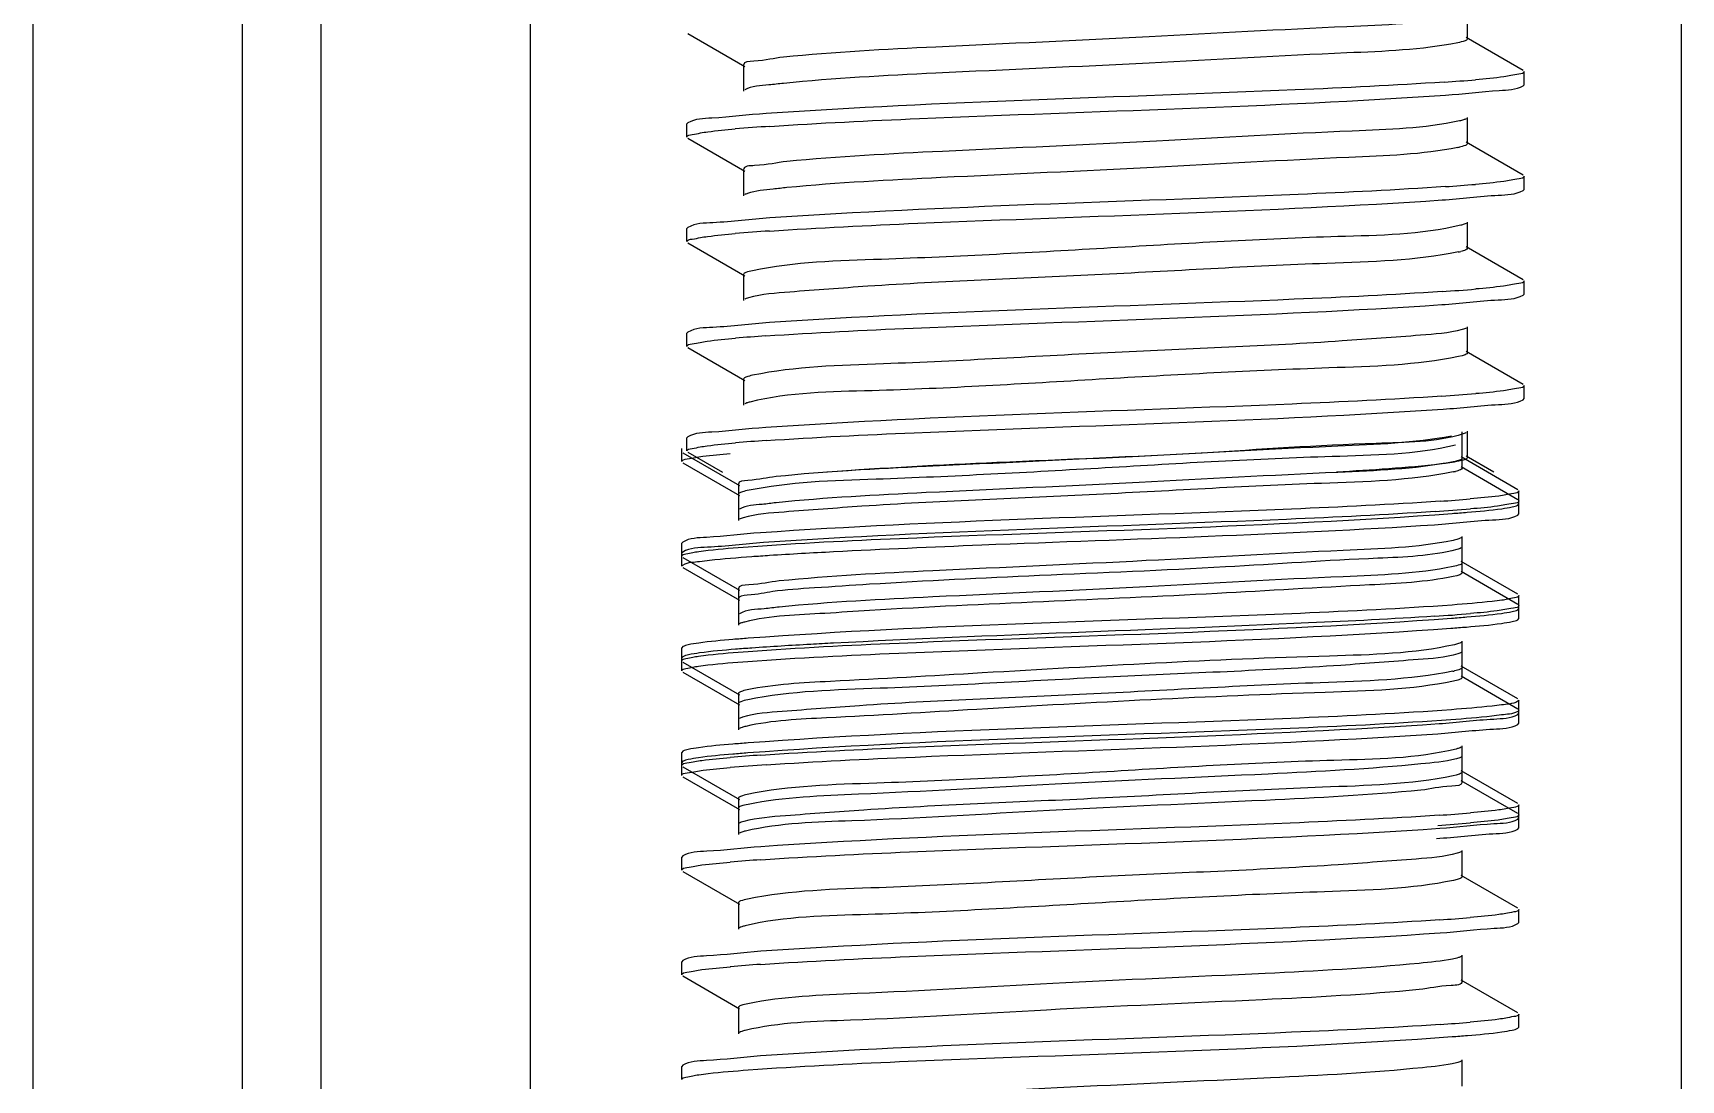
# Model space of a CAD drawing. Extents: x 1725261 to 1937680, y 860327 to 1571294.
# Drawn here: x 1831691.6 to 1832066.7, y 1214863.1 to 1215101.3 of the extents above; entities that cross this region are included whole.
import ezdxf

# ---------------------------------------------------------------- set-up
doc = ezdxf.new("R2010")
doc.units = 0
doc.header["$LTSCALE"] = 1000
doc.header["$MEASUREMENT"] = 0

msp = doc.modelspace()

# ---------------------------------------------------------------- linework, layer by layer
at = {"linetype": 'Continuous'}
for p, q in [((1831691.64, 1215988.29), (1831691.64, 1211247.26)), ((1831739.26, 1215988.29), (1831739.26, 1211247.26)), ((1831757.12, 1215988.29), (1831757.12, 1211247.26)), ((1831804.75, 1215988.29), (1831804.75, 1211247.26)), ((1832066.69, 1215988.29), (1832066.69, 1211247.26)), ((1832018.08, 1215099.97), (1832018.08, 1215105.93)), ((1831840.69, 1215101.2), (1831853.62, 1215093.72)), ((1832030.75, 1215092.79), (1832017.82, 1215100.28)), ((1831853.36, 1215094.02), (1831853.36, 1215088.07)), ((1832030.97, 1215089.56), (1832030.97, 1215092.53)), ((1832030.97, 1215089.56), (1832030.97, 1215092.53)), ((1832030.75, 1215089.29), (1832030.97, 1215089.56)), ((1832018.08, 1215076.16), (1832018.08, 1215082.11)), ((1831840.69, 1215080.89), (1831840.47, 1215080.63)), ((1831840.47, 1215077.65), (1831840.47, 1215080.63)), ((1831840.47, 1215077.65), (1831840.47, 1215080.63)), ((1831840.69, 1215077.39), (1831853.62, 1215069.91)), ((1832030.75, 1215068.98), (1832017.82, 1215076.46)), ((1831853.36, 1215070.21), (1831853.36, 1215064.25)), ((1832030.97, 1215065.74), (1832030.97, 1215068.72)), ((1832030.97, 1215065.74), (1832030.97, 1215068.72)), ((1832030.75, 1215065.48), (1832030.97, 1215065.74)), ((1831840.69, 1215057.07), (1831840.47, 1215056.81)), ((1831840.47, 1215053.84), (1831840.47, 1215056.81)), ((1831840.47, 1215053.84), (1831840.47, 1215056.81)), ((1832018.08, 1215052.35), (1832018.08, 1215058.3)), ((1831840.69, 1215053.58), (1831853.62, 1215046.09)), ((1832030.75, 1215045.17), (1832017.82, 1215052.65)), ((1831853.36, 1215046.39), (1831853.36, 1215040.44)), ((1832030.97, 1215041.93), (1832030.97, 1215044.91)), ((1832030.97, 1215041.93), (1832030.97, 1215044.91)), ((1832030.75, 1215041.67), (1832030.97, 1215041.93)), ((1831840.69, 1215033.26), (1831840.47, 1215033)), ((1831840.47, 1215030.02), (1831840.47, 1215033)), ((1831840.47, 1215030.02), (1831840.47, 1215033)), ((1832018.08, 1215028.54), (1832018.08, 1215034.49)), ((1831840.69, 1215029.76), (1831853.62, 1215022.28)), ((1832030.75, 1215021.35), (1832017.82, 1215028.84)), ((1832016.88, 1215027.89), (1832016.06, 1215027.69)), ((1831853.36, 1215022.58), (1831853.36, 1215016.63)), ((1832030.97, 1215018.12), (1832030.97, 1215021.09)), ((1832030.75, 1215017.86), (1832030.97, 1215018.12)), ((1832016.89, 1215004.58), (1832016.89, 1215010.53)), ((1832018.08, 1215004.72), (1832018.08, 1215010.68)), ((1831839.28, 1215003.79), (1831839.28, 1215006.76)), ((1831839.28, 1215003.79), (1831839.28, 1215006.76)), ((1831840.69, 1215009.45), (1831840.47, 1215009.19)), ((1831840.47, 1215006.21), (1831840.47, 1215009.19)), ((1831840.47, 1215006.21), (1831840.47, 1215009.19)), ((1831840.69, 1215005.95), (1831848.57, 1215001.39)), ((1832016.89, 1215002.3), (1832016.89, 1215008.25)), ((1831839.51, 1215005.81), (1831852.43, 1214998.32)), ((1831839.51, 1215003.53), (1831852.43, 1214996.05)), ((1832017.14, 1215004.15), (1832016.09, 1215003.89)), ((1832029.56, 1214997.4), (1832016.63, 1215004.88)), ((1832029.56, 1214995.12), (1832016.63, 1215002.6)), ((1832024.1, 1215001.39), (1832017.82, 1215005.02)), ((1831852.17, 1214998.63), (1831852.17, 1214992.67)), ((1831852.17, 1214996.35), (1831852.17, 1214990.39)), ((1832029.78, 1214994.16), (1832029.78, 1214997.14)), ((1832029.78, 1214991.88), (1832029.78, 1214994.86)), ((1832029.78, 1214991.88), (1832029.78, 1214994.86)), ((1832029.56, 1214993.9), (1832029.78, 1214994.16)), ((1832029.56, 1214991.62), (1832029.78, 1214991.88)), ((1831839.51, 1214985.49), (1831839.28, 1214985.23)), ((1831839.28, 1214982.25), (1831839.28, 1214985.23)), ((1831839.28, 1214982.25), (1831839.28, 1214985.23)), ((1832016.89, 1214980.77), (1832016.89, 1214986.72)), ((1832016.89, 1214978.49), (1832016.89, 1214984.44)), ((1831839.51, 1214983.21), (1831839.28, 1214982.95)), ((1831839.28, 1214979.98), (1831839.28, 1214982.95)), ((1831839.28, 1214979.98), (1831839.28, 1214982.95)), ((1831839.51, 1214981.99), (1831852.43, 1214974.51)), ((1831839.51, 1214979.71), (1831852.43, 1214972.23)), ((1832029.56, 1214973.59), (1832016.63, 1214981.07)), ((1832015.65, 1214977.83), (1832014.87, 1214977.64)), ((1832029.56, 1214971.31), (1832016.63, 1214978.79)), ((1831852.17, 1214974.81), (1831852.17, 1214968.86)), ((1831852.17, 1214972.53), (1831852.17, 1214966.58)), ((1832029.78, 1214970.35), (1832029.78, 1214973.32)), ((1832029.78, 1214970.35), (1832029.78, 1214973.32)), ((1832029.56, 1214970.09), (1832029.78, 1214970.35)), ((1832029.78, 1214968.07), (1832029.78, 1214971.05)), ((1832029.78, 1214968.07), (1832029.78, 1214971.05)), ((1832029.56, 1214967.81), (1832029.78, 1214968.07)), ((1831839.51, 1214961.68), (1831839.28, 1214961.42)), ((1831839.28, 1214958.44), (1831839.28, 1214961.42)), ((1831839.28, 1214958.44), (1831839.28, 1214961.42)), ((1832016.89, 1214956.95), (1832016.89, 1214962.91)), ((1831839.51, 1214959.4), (1831839.28, 1214959.14)), ((1831839.28, 1214956.16), (1831839.28, 1214959.14)), ((1831839.28, 1214956.16), (1831839.28, 1214959.14)), ((1831839.51, 1214958.18), (1831852.43, 1214950.7)), ((1832029.56, 1214949.77), (1832016.63, 1214957.25)), ((1832016.89, 1214954.67), (1832016.89, 1214960.63)), ((1831839.51, 1214955.9), (1831852.43, 1214948.42)), ((1832015.92, 1214954.09), (1832014.9, 1214953.84)), ((1832029.56, 1214947.49), (1832016.63, 1214954.98)), ((1831852.17, 1214951), (1831852.17, 1214945.05)), ((1831852.17, 1214948.72), (1831852.17, 1214942.77)), ((1832029.56, 1214946.27), (1832029.78, 1214946.53)), ((1832029.78, 1214946.53), (1832029.78, 1214949.51)), ((1832029.78, 1214946.53), (1832029.78, 1214949.51)), ((1832029.78, 1214944.26), (1832029.78, 1214947.23)), ((1832029.78, 1214944.26), (1832029.78, 1214947.23)), ((1832029.56, 1214944), (1832029.78, 1214944.26)), ((1832016.89, 1214933.14), (1832016.89, 1214939.09)), ((1831839.51, 1214937.87), (1831839.28, 1214937.61)), ((1831839.28, 1214934.63), (1831839.28, 1214937.61)), ((1831839.28, 1214934.63), (1831839.28, 1214937.61)), ((1831839.51, 1214935.59), (1831839.28, 1214935.33)), ((1831839.28, 1214932.35), (1831839.28, 1214935.33)), ((1831839.28, 1214932.35), (1831839.28, 1214935.33)), ((1832016.89, 1214930.86), (1832016.89, 1214936.81)), ((1831839.51, 1214934.37), (1831852.43, 1214926.89)), ((1831839.51, 1214932.09), (1831852.43, 1214924.61)), ((1832015.48, 1214932.44), (1832014.84, 1214932.29)), ((1832029.56, 1214925.96), (1832016.63, 1214933.44)), ((1832029.56, 1214923.68), (1832016.63, 1214931.16)), ((1831852.17, 1214927.19), (1831852.17, 1214921.23)), ((1831852.17, 1214924.91), (1831852.17, 1214918.95)), ((1832029.78, 1214922.72), (1832029.78, 1214925.7)), ((1832029.78, 1214920.44), (1832029.78, 1214923.42)), ((1832029.78, 1214920.44), (1832029.78, 1214923.42)), ((1832029.56, 1214922.46), (1832029.78, 1214922.72)), ((1832029.56, 1214920.18), (1832029.78, 1214920.44)), ((1831839.51, 1214914.05), (1831839.28, 1214913.79)), ((1831839.28, 1214910.82), (1831839.28, 1214913.79)), ((1831839.28, 1214910.82), (1831839.28, 1214913.79)), ((1832016.89, 1214909.33), (1832016.89, 1214915.28)), ((1831839.51, 1214910.55), (1831852.43, 1214903.07)), ((1832015.77, 1214908.7), (1832014.88, 1214908.49)), ((1832029.56, 1214902.15), (1832016.63, 1214909.63)), ((1831852.17, 1214903.37), (1831852.17, 1214897.42)), ((1832029.78, 1214898.91), (1832029.78, 1214901.89)), ((1832029.78, 1214898.91), (1832029.78, 1214901.89)), ((1832029.56, 1214898.65), (1832029.78, 1214898.91)), ((1831839.51, 1214890.24), (1831839.28, 1214889.98)), ((1831839.28, 1214887), (1831839.28, 1214889.98)), ((1831839.28, 1214887), (1831839.28, 1214889.98)), ((1832016.89, 1214885.51), (1832016.89, 1214891.47)), ((1831839.51, 1214886.74), (1831852.43, 1214879.26)), ((1832029.56, 1214878.33), (1832016.63, 1214885.82)), ((1831852.17, 1214879.56), (1831852.17, 1214873.61)), ((1832029.56, 1214874.84), (1832029.78, 1214875.1)), ((1832029.78, 1214875.1), (1832029.78, 1214878.07)), ((1832016.89, 1214861.7), (1832016.89, 1214867.65)), ((1831839.51, 1214866.43), (1831839.28, 1214866.17)), ((1831839.28, 1214863.19), (1831839.28, 1214866.17)), ((1831839.28, 1214863.19), (1831839.28, 1214866.17))]:
    msp.add_line(p, q, dxfattribs=at)
for centre, radius, start, end in [((1831985.39, 1215501.67), 412.43, 273.8103, 274.8058), ((1831886.97, 1214656.98), 423.99, 93.7358, 94.8048), ((1832011.91, 1215095.17), 20.28, 281.4289, 282.338), ((1831985.73, 1215473.58), 408.13, 273.8417, 274.8037), ((1831886.86, 1214634.57), 422.59, 93.7444, 94.8051), ((1832012.54, 1215068.4), 17.26, 281.5727, 283.5086), ((1831984.76, 1215461.93), 420.34, 273.7577, 274.8062), ((1831885.74, 1214624.7), 408.6, 93.8386, 94.8036), ((1831984.63, 1215439.77), 421.99, 273.7478, 274.8056), ((1831885.84, 1214599.63), 409.86, 93.8302, 94.8034), ((1832011.27, 1215018.74), 17.65, 281.5584, 283.3366), ((1831984.55, 1215401.91), 408.05, 273.842, 274.8039), ((1831982.96, 1215419.7), 428.18, 273.7147, 274.7998), ((1831982.83, 1215397.6), 429.9, 273.7049, 274.7979), ((1832010.92, 1214975.02), 19.31, 281.4817, 282.6766), ((1831886.31, 1214504.9), 430.8, 93.6991, 94.7988), ((1831884.68, 1214527.74), 410.18, 93.8281, 94.8033), ((1831984.23, 1215334.5), 412.1, 273.8126, 274.8057), ((1831983.8, 1215337.72), 417.61, 273.7817, 274.8013), ((1831884.64, 1214504.38), 409.72, 93.8311, 94.8034), ((1831984.44, 1215308.03), 409.43, 273.8314, 274.8049), ((1831884.55, 1214481.7), 408.59, 93.8387, 94.8036), ((1831984.55, 1215282.87), 408.07, 273.8418, 274.8039)]:
    msp.add_arc(centre, radius, start, end, dxfattribs=at)
for points, knots in [([(1832015.88, 1215105.05), (1832007.6, 1215103.39), (1831984.03, 1215102.6), (1831944.51, 1215100.25), (1831901.74, 1215098.4), (1831873.97, 1215096.98), (1831862.45, 1215095.82)], [0, 0, 0, 0, 0.164798, 0.457724, 0.773903, 1, 1, 1, 1]), ([(1832018.08, 1215099.97), (1832018.08, 1215099.74), (1832017.09, 1215099.36), (1832016.44, 1215099.21), (1832015.88, 1215099.1)], [0, 0, 0, 0, 0.292777, 1, 1, 1, 1]), ([(1832015.88, 1215099.1), (1832007.6, 1215097.44), (1831984.03, 1215096.64), (1831944.51, 1215094.29), (1831901.74, 1215092.45), (1831873.97, 1215091.03), (1831862.45, 1215089.86)], [0, 0, 0, 0, 0.164798, 0.457724, 0.773903, 1, 1, 1, 1]), ([(1831862.45, 1215095.82), (1831860.18, 1215095.59), (1831858.04, 1215094.9), (1831853.36, 1215094.84), (1831853.36, 1215094.02)], [0, 0, 0, 0, 0.734506, 1, 1, 1, 1]), ([(1832030.97, 1215092.53), (1832030.97, 1215092.1), (1832028.69, 1215091.81), (1832027.54, 1215091.5), (1832026.39, 1215091.35)], [0, 0, 0, 0, 0.271538, 1, 1, 1, 1]), ([(1831862.45, 1215089.86), (1831861.33, 1215089.75), (1831858.41, 1215089.33), (1831855.23, 1215089.31), (1831853.62, 1215088.37)], [0, 0, 0, 0, 0.375724, 1, 1, 1, 1]), ([(1832012.8, 1215090.15), (1832001.51, 1215089.39), (1831950.08, 1215086.91), (1831898.57, 1215085.72), (1831858.48, 1215083)], [0, 0, 0, 0, 0.219643, 1, 1, 1, 1]), ([(1832013.08, 1215087.19), (1832017.17, 1215087.47), (1832022.9, 1215088.27), (1832029.15, 1215088.38), (1832030.74, 1215089.29)], [0, 0, 0, 0, 0.690201, 1, 1, 1, 1]), ([(1831859.34, 1215080.08), (1831870.67, 1215080.83), (1831921.92, 1215083.29), (1831973.23, 1215084.48), (1832013.08, 1215087.19)], [0, 0, 0, 0, 0.221375, 1, 1, 1, 1]), ([(1831858.48, 1215083), (1831854.37, 1215082.72), (1831848.59, 1215081.92), (1831842.3, 1215081.81), (1831840.7, 1215080.89)], [0, 0, 0, 0, 0.690341, 1, 1, 1, 1]), ([(1832016.24, 1215081.31), (1832008.27, 1215079.57), (1831985.08, 1215078.91), (1831945.97, 1215076.47), (1831903.03, 1215074.66), (1831874.98, 1215073.22), (1831863.22, 1215072.08)], [0, 0, 0, 0, 0.159658, 0.450626, 0.768754, 1, 1, 1, 1]), ([(1832017.82, 1215081.81), (1832017.63, 1215081.7), (1832017.1, 1215081.52), (1832016.57, 1215081.38), (1832016.24, 1215081.31)], [0, 0, 0, 0, 0.39781, 1, 1, 1, 1]), ([(1831840.47, 1215077.65), (1831840.47, 1215078.09), (1831842.83, 1215078.37), (1831844.01, 1215078.7), (1831845.2, 1215078.85)], [0, 0, 0, 0, 0.271035, 1, 1, 1, 1]), ([(1832015.93, 1215075.29), (1832007.78, 1215073.64), (1831984.49, 1215072.86), (1831945.35, 1215070.51), (1831902.69, 1215068.69), (1831874.87, 1215067.26), (1831863.22, 1215066.13)], [0, 0, 0, 0, 0.163103, 0.454144, 0.77037, 1, 1, 1, 1]), ([(1832018.08, 1215076.16), (1832018.08, 1215075.96), (1832017.27, 1215075.59), (1832016.71, 1215075.46), (1832016.24, 1215075.36)], [0, 0, 0, 0, 0.298854, 1, 1, 1, 1]), ([(1831863.22, 1215072.08), (1831860.76, 1215071.84), (1831858.46, 1215071.08), (1831853.36, 1215071.1), (1831853.36, 1215070.21)], [0, 0, 0, 0, 0.735116, 1, 1, 1, 1]), ([(1831863.22, 1215066.13), (1831862.18, 1215066.03), (1831859.18, 1215065.69), (1831856.13, 1215065.41), (1831854.24, 1215064.81)], [0, 0, 0, 0, 0.345444, 1, 1, 1, 1]), ([(1832013.08, 1215066.36), (1832001.92, 1215065.6), (1831950.67, 1215063.13), (1831899.36, 1215061.9), (1831859.34, 1215059.24)], [0, 0, 0, 0, 0.2181, 1, 1, 1, 1]), ([(1832030.97, 1215068.72), (1832030.97, 1215068.29), (1832028.7, 1215068), (1832027.55, 1215067.69), (1832026.4, 1215067.54)], [0, 0, 0, 0, 0.271601, 1, 1, 1, 1]), ([(1831854.24, 1215064.81), (1831854.12, 1215064.77), (1831853.91, 1215064.7), (1831853.7, 1215064.61), (1831853.62, 1215064.56)], [0, 0, 0, 0, 0.563324, 1, 1, 1, 1]), ([(1831859.26, 1215056.26), (1831870.49, 1215057.01), (1831921.51, 1215059.45), (1831972.58, 1215060.67), (1832012.31, 1215063.33)], [0, 0, 0, 0, 0.220392, 1, 1, 1, 1]), ([(1832012.31, 1215063.33), (1832016.58, 1215063.62), (1832022.56, 1215064.44), (1832029.08, 1215064.53), (1832030.74, 1215065.48)], [0, 0, 0, 0, 0.690998, 1, 1, 1, 1]), ([(1831859.34, 1215059.24), (1831855.02, 1215058.95), (1831848.97, 1215058.11), (1831842.37, 1215058.04), (1831840.7, 1215057.07)], [0, 0, 0, 0, 0.691204, 1, 1, 1, 1]), ([(1831840.47, 1215053.84), (1831840.47, 1215054.28), (1831842.82, 1215054.56), (1831844, 1215054.88), (1831845.18, 1215055.03)], [0, 0, 0, 0, 0.271101, 1, 1, 1, 1]), ([(1832016.58, 1215057.58), (1832007.47, 1215055.37), (1831980.59, 1215055.06), (1831936.78, 1215052.33), (1831892.42, 1215049.88), (1831864.99, 1215049.25), (1831855.37, 1215047.23)], [0, 0, 0, 0, 0.173919, 0.493974, 0.817428, 1, 1, 1, 1]), ([(1832017.82, 1215058), (1832017.66, 1215057.91), (1832017.25, 1215057.75), (1832016.83, 1215057.64), (1832016.58, 1215057.58)], [0, 0, 0, 0, 0.408003, 1, 1, 1, 1]), ([(1832016.01, 1215051.5), (1832006.21, 1215049.48), (1831978.4, 1215048.87), (1831933.73, 1215046.06), (1831892.85, 1215044.63), (1831866.67, 1215042.57), (1831857.53, 1215041.91), (1831854.5, 1215041.07)], [0, 0, 0, 0, 0.185394, 0.511906, 0.831666, 0.941677, 1, 1, 1, 1]), ([(1832018.08, 1215052.35), (1832018.08, 1215052.17), (1832017.44, 1215051.83), (1832016.96, 1215051.71), (1832016.58, 1215051.62)], [0, 0, 0, 0, 0.306365, 1, 1, 1, 1]), ([(1831855.37, 1215047.23), (1831854.86, 1215047.13), (1831854.26, 1215046.99), (1831853.36, 1215046.61), (1831853.36, 1215046.39)], [0, 0, 0, 0, 0.705027, 1, 1, 1, 1]), ([(1832030.97, 1215044.91), (1832030.97, 1215044.47), (1832028.65, 1215044.19), (1832027.48, 1215043.87), (1832026.31, 1215043.72)], [0, 0, 0, 0, 0.271246, 1, 1, 1, 1]), ([(1831854.5, 1215041.07), (1831854.32, 1215041.02), (1831854.02, 1215040.93), (1831853.73, 1215040.81), (1831853.62, 1215040.74)], [0, 0, 0, 0, 0.577171, 1, 1, 1, 1]), ([(1832012.31, 1215042.49), (1832001.1, 1215041.74), (1831950.08, 1215039.29), (1831899.01, 1215038.07), (1831859.26, 1215035.42)], [0, 0, 0, 0, 0.219978, 1, 1, 1, 1]), ([(1832012.22, 1215039.51), (1832016.51, 1215039.8), (1832022.52, 1215040.63), (1832029.08, 1215040.71), (1832030.74, 1215041.67)], [0, 0, 0, 0, 0.691085, 1, 1, 1, 1]), ([(1831858.39, 1215032.39), (1831869.57, 1215033.15), (1831920.84, 1215035.62), (1831972.18, 1215036.84), (1832012.22, 1215039.51)], [0, 0, 0, 0, 0.218278, 1, 1, 1, 1]), ([(1831859.26, 1215035.42), (1831854.96, 1215035.13), (1831848.94, 1215034.3), (1831842.37, 1215034.22), (1831840.7, 1215033.26)], [0, 0, 0, 0, 0.691128, 1, 1, 1, 1]), ([(1832016.88, 1215033.84), (1832013.8, 1215033.01), (1832004.61, 1215032.34), (1831978.36, 1215030.3), (1831937.51, 1215028.85), (1831892.92, 1215026.05), (1831865.18, 1215025.45), (1831855.42, 1215023.43)], [0, 0, 0, 0, 0.059025, 0.169477, 0.489312, 0.815208, 1, 1, 1, 1]), ([(1832017.82, 1215034.19), (1832017.7, 1215034.12), (1832017.39, 1215033.99), (1832017.06, 1215033.89), (1832016.88, 1215033.84)], [0, 0, 0, 0, 0.419644, 1, 1, 1, 1]), ([(1831840.47, 1215030.02), (1831840.47, 1215030.46), (1831842.75, 1215030.74), (1831843.9, 1215031.05), (1831845.05, 1215031.2)], [0, 0, 0, 0, 0.271575, 1, 1, 1, 1]), ([(1832018.08, 1215028.54), (1832018.08, 1215028.39), (1832017.59, 1215028.07), (1832017.18, 1215027.97), (1832016.88, 1215027.89)], [0, 0, 0, 0, 0.315715, 1, 1, 1, 1]), ([(1832016.06, 1215027.69), (1832006.4, 1215025.68), (1831978.9, 1215025.04), (1831934.46, 1215022.6), (1831890.67, 1215019.82), (1831863.82, 1215019.58), (1831854.79, 1215017.34)], [0, 0, 0, 0, 0.183095, 0.50716, 0.827184, 1, 1, 1, 1]), ([(1831855.42, 1215023.43), (1831854.9, 1215023.32), (1831854.28, 1215023.18), (1831853.36, 1215022.8), (1831853.36, 1215022.58)], [0, 0, 0, 0, 0.705588, 1, 1, 1, 1]), ([(1832030.97, 1215021.09), (1832030.97, 1215020.65), (1832028.63, 1215020.37), (1832027.46, 1215020.05), (1832026.28, 1215019.9)], [0, 0, 0, 0, 0.271149, 1, 1, 1, 1]), ([(1831854.79, 1215017.34), (1831854.55, 1215017.28), (1831854.15, 1215017.17), (1831853.77, 1215017.02), (1831853.62, 1215016.93)], [0, 0, 0, 0, 0.589215, 1, 1, 1, 1]), ([(1832012.22, 1215018.67), (1832000.89, 1215017.92), (1831949.62, 1215015.46), (1831898.28, 1215014.27), (1831858.39, 1215011.55)], [0, 0, 0, 0, 0.221088, 1, 1, 1, 1]), ([(1832012.53, 1215015.72), (1832016.75, 1215016), (1832022.66, 1215016.82), (1832029.1, 1215016.91), (1832030.74, 1215017.86)], [0, 0, 0, 0, 0.690779, 1, 1, 1, 1]), ([(1831858.46, 1215008.58), (1831869.69, 1215009.34), (1831921.04, 1215011.82), (1831972.46, 1215013.02), (1832012.53, 1215015.72)], [0, 0, 0, 0, 0.218769, 1, 1, 1, 1]), ([(1831858.39, 1215011.55), (1831854.29, 1215011.27), (1831848.55, 1215010.48), (1831842.29, 1215010.37), (1831840.7, 1215009.45)], [0, 0, 0, 0, 0.690244, 1, 1, 1, 1]), ([(1832017.14, 1215010.1), (1832010.78, 1215008.16), (1831990.57, 1215008.04), (1831955.43, 1215005.32), (1831913.64, 1215003.79), (1831885.19, 1215002.32), (1831872.29, 1215001.39)], [0, 0, 0, 0, 0.137438, 0.410761, 0.732679, 1, 1, 1, 1]), ([(1832017.82, 1215010.37), (1832017.73, 1215010.32), (1832017.51, 1215010.22), (1832017.27, 1215010.14), (1832017.14, 1215010.1)], [0, 0, 0, 0, 0.433013, 1, 1, 1, 1]), ([(1831840.47, 1215006.21), (1831840.47, 1215006.64), (1831842.76, 1215006.93), (1831843.91, 1215007.24), (1831845.07, 1215007.39)], [0, 0, 0, 0, 0.271506, 1, 1, 1, 1]), ([(1832015.34, 1215007.52), (1832006.2, 1215005.34), (1831979.31, 1215004.99), (1831935.49, 1215002.29), (1831891.17, 1214999.83), (1831863.78, 1214999.2), (1831854.18, 1214997.18)], [0, 0, 0, 0, 0.174525, 0.494592, 0.817709, 1, 1, 1, 1]), ([(1832014.42, 1215009.6), (1832005.93, 1215007.99), (1831982.09, 1215007.12), (1831942.31, 1215004.82), (1831899.66, 1215002.95), (1831872.1, 1215001.55), (1831860.74, 1215000.37)], [0, 0, 0, 0, 0.168355, 0.462634, 0.777465, 1, 1, 1, 1]), ([(1831839.28, 1215003.79), (1831839.28, 1215004.24), (1831841.66, 1215004.51), (1831842.86, 1215004.84), (1831844.06, 1215004.99)], [0, 0, 0, 0, 0.270914, 1, 1, 1, 1]), ([(1832014.42, 1215003.65), (1832005.93, 1215002.04), (1831982.09, 1215001.17), (1831942.31, 1214998.87), (1831899.66, 1214997), (1831872.1, 1214995.59), (1831860.74, 1214994.42)], [0, 0, 0, 0, 0.168355, 0.462634, 0.777465, 1, 1, 1, 1]), ([(1832016.09, 1215003.89), (1832014.76, 1215003.61), (1832005.52, 1215002.38), (1831996.23, 1215001.87), (1831988.3, 1215001.39)], [0, 0, 0, 0, 0.146271, 1, 1, 1, 1]), ([(1832016.89, 1215004.58), (1832016.89, 1215004.32), (1832015.76, 1215003.93), (1832015.04, 1215003.77), (1832014.42, 1215003.65)], [0, 0, 0, 0, 0.289227, 1, 1, 1, 1]), ([(1832016.89, 1215002.3), (1832016.89, 1215002.12), (1832016.23, 1215001.78), (1832015.74, 1215001.66), (1832015.34, 1215001.56)], [0, 0, 0, 0, 0.305231, 1, 1, 1, 1]), ([(1832018.08, 1215004.72), (1832018.08, 1215004.6), (1832017.72, 1215004.32), (1832017.38, 1215004.22), (1832017.14, 1215004.15)], [0, 0, 0, 0, 0.327438, 1, 1, 1, 1]), ([(1831860.74, 1215000.37), (1831858.6, 1215000.15), (1831856.57, 1214999.51), (1831852.17, 1214999.41), (1831852.17, 1214998.63)], [0, 0, 0, 0, 0.733984, 1, 1, 1, 1]), ([(1832014.81, 1215001.45), (1832004.99, 1214999.43), (1831977.14, 1214998.82), (1831932.43, 1214996.01), (1831891.54, 1214994.58), (1831865.39, 1214992.51), (1831856.28, 1214991.86), (1831853.27, 1214991.01)], [0, 0, 0, 0, 0.185736, 0.512591, 0.832304, 0.942068, 1, 1, 1, 1]), ([(1831854.18, 1214997.18), (1831853.67, 1214997.08), (1831853.06, 1214996.94), (1831852.17, 1214996.56), (1831852.17, 1214996.35)], [0, 0, 0, 0, 0.704981, 1, 1, 1, 1]), ([(1832011.89, 1214994.78), (1832000.61, 1214994.01), (1831949.05, 1214991.52), (1831897.42, 1214990.33), (1831857.2, 1214987.59)], [0, 0, 0, 0, 0.219056, 1, 1, 1, 1]), ([(1832029.78, 1214994.86), (1832029.78, 1214994.4), (1832027.35, 1214994.13), (1832026.14, 1214993.8), (1832024.92, 1214993.64)], [0, 0, 0, 0, 0.270633, 1, 1, 1, 1]), ([(1832029.78, 1214997.14), (1832029.78, 1214996.71), (1832027.51, 1214996.42), (1832026.36, 1214996.11), (1832025.22, 1214995.96)], [0, 0, 0, 0, 0.271618, 1, 1, 1, 1]), ([(1831860.74, 1214994.42), (1831859.69, 1214994.31), (1831856.94, 1214993.9), (1831853.95, 1214993.86), (1831852.43, 1214992.97)], [0, 0, 0, 0, 0.374443, 1, 1, 1, 1]), ([(1831853.27, 1214991.01), (1831853.1, 1214990.97), (1831852.82, 1214990.88), (1831852.54, 1214990.76), (1831852.43, 1214990.69)], [0, 0, 0, 0, 0.575377, 1, 1, 1, 1]), ([(1831854.41, 1214984.42), (1831865.88, 1214985.26), (1831919.27, 1214987.87), (1831972.74, 1214988.92), (1832014.57, 1214991.99)], [0, 0, 0, 0, 0.215167, 1, 1, 1, 1]), ([(1832010.7, 1214992.42), (1831999.45, 1214991.67), (1831948.51, 1214989.23), (1831897.51, 1214988.02), (1831857.87, 1214985.36)], [0, 0, 0, 0, 0.221096, 1, 1, 1, 1]), ([(1832010.61, 1214989.43), (1832015, 1214989.72), (1832021.14, 1214990.58), (1832027.85, 1214990.64), (1832029.55, 1214991.62)], [0, 0, 0, 0, 0.691433, 1, 1, 1, 1]), ([(1832014.57, 1214991.99), (1832015.73, 1214992.07), (1832019.51, 1214992.37), (1832023.29, 1214992.71), (1832025.9, 1214993.07)], [0, 0, 0, 0, 0.307404, 1, 1, 1, 1]), ([(1832025.9, 1214993.07), (1832026.69, 1214993.19), (1832027.92, 1214993.4), (1832029.17, 1214993.68), (1832029.56, 1214993.9)], [0, 0, 0, 0, 0.643343, 1, 1, 1, 1]), ([(1831857.2, 1214987.59), (1831853.1, 1214987.31), (1831847.36, 1214986.52), (1831841.1, 1214986.41), (1831839.51, 1214985.49)], [0, 0, 0, 0, 0.69024, 1, 1, 1, 1]), ([(1831873.82, 1214983.31), (1831885.06, 1214983.89), (1831930.66, 1214985.91), (1831976.3, 1214987.17), (1832010.61, 1214989.43)], [0, 0, 0, 0, 0.246725, 1, 1, 1, 1]), ([(1831857.87, 1214985.36), (1831853.62, 1214985.08), (1831847.66, 1214984.25), (1831841.16, 1214984.16), (1831839.51, 1214983.21)], [0, 0, 0, 0, 0.690899, 1, 1, 1, 1]), ([(1831843.14, 1214983.34), (1831843.85, 1214983.44), (1831847.6, 1214983.9), (1831851.37, 1214984.2), (1831854.41, 1214984.42)], [0, 0, 0, 0, 0.191294, 1, 1, 1, 1]), ([(1832014.81, 1214985.86), (1832006.62, 1214984.18), (1831983.16, 1214983.43), (1831943.77, 1214981.05), (1831900.94, 1214979.22), (1831873.09, 1214977.79), (1831861.49, 1214976.63)], [0, 0, 0, 0, 0.163231, 0.45556, 0.772333, 1, 1, 1, 1]), ([(1832015.65, 1214983.78), (1832009.84, 1214982.24), (1831992.04, 1214981.72), (1831960.52, 1214979.48), (1831921.88, 1214977.97), (1831894.91, 1214976.64), (1831882.03, 1214975.87)], [0, 0, 0, 0, 0.134666, 0.394603, 0.711038, 1, 1, 1, 1]), ([(1832016.63, 1214986.42), (1832016.41, 1214986.29), (1832015.8, 1214986.09), (1832015.19, 1214985.94), (1832014.81, 1214985.86)], [0, 0, 0, 0, 0.391472, 1, 1, 1, 1]), ([(1832016.63, 1214984.14), (1832016.5, 1214984.07), (1832016.18, 1214983.93), (1832015.84, 1214983.83), (1832015.65, 1214983.78)], [0, 0, 0, 0, 0.417945, 1, 1, 1, 1]), ([(1831839.28, 1214982.25), (1831839.28, 1214982.62), (1831841.17, 1214982.94), (1831842.17, 1214983.2), (1831843.14, 1214983.34)], [0, 0, 0, 0, 0.274518, 1, 1, 1, 1]), ([(1831839.28, 1214979.98), (1831839.28, 1214980.1), (1831840.74, 1214981), (1831842.06, 1214980.91), (1831843.34, 1214981.09)], [0, 0, 0, 0, 0.088423, 1, 1, 1, 1]), ([(1831843.34, 1214981.09), (1831844.09, 1214981.19), (1831848.04, 1214981.66), (1831851.99, 1214981.97), (1831855.2, 1214982.2)], [0, 0, 0, 0, 0.191301, 1, 1, 1, 1]), ([(1831855.2, 1214982.2), (1831856.56, 1214982.3), (1831862.76, 1214982.72), (1831868.97, 1214983.06), (1831873.82, 1214983.31)], [0, 0, 0, 0, 0.219258, 1, 1, 1, 1]), ([(1832014.81, 1214979.91), (1832006.62, 1214978.23), (1831983.16, 1214977.47), (1831943.77, 1214975.1), (1831900.94, 1214973.26), (1831873.09, 1214971.84), (1831861.49, 1214970.68)], [0, 0, 0, 0, 0.163231, 0.45556, 0.772333, 1, 1, 1, 1]), ([(1832016.89, 1214980.77), (1832016.89, 1214980.54), (1832015.96, 1214980.16), (1832015.33, 1214980.02), (1832014.81, 1214979.91)], [0, 0, 0, 0, 0.294502, 1, 1, 1, 1]), ([(1831861.49, 1214976.63), (1831859.16, 1214976.4), (1831856.98, 1214975.69), (1831852.17, 1214975.66), (1831852.17, 1214974.81)], [0, 0, 0, 0, 0.734699, 1, 1, 1, 1]), ([(1832014.87, 1214977.64), (1832008.61, 1214976.34), (1831990.56, 1214975.51), (1831946.37, 1214972.76), (1831908.38, 1214971.49), (1831882.03, 1214969.91)], [0, 0, 0, 0, 0.144135, 0.405017, 1, 1, 1, 1]), ([(1832016.89, 1214978.49), (1832016.89, 1214978.34), (1832016.38, 1214978.02), (1832015.97, 1214977.91), (1832015.65, 1214977.83)], [0, 0, 0, 0, 0.314301, 1, 1, 1, 1]), ([(1831882.03, 1214975.87), (1831877.84, 1214975.62), (1831870.71, 1214975.08), (1831860.73, 1214974.52), (1831856.13, 1214973.43), (1831852.18, 1214973.25), (1831852.17, 1214972.53)], [0, 0, 0, 0, 0.417623, 0.73271, 0.928797, 1, 1, 1, 1]), ([(1832025.9, 1214972.24), (1832025.18, 1214972.14), (1832021.41, 1214971.68), (1832017.63, 1214971.38), (1832014.57, 1214971.15)], [0, 0, 0, 0, 0.191409, 1, 1, 1, 1]), ([(1832029.78, 1214973.32), (1832029.78, 1214972.95), (1832027.88, 1214972.63), (1832026.87, 1214972.38), (1832025.9, 1214972.24)], [0, 0, 0, 0, 0.274374, 1, 1, 1, 1]), ([(1831861.49, 1214970.68), (1831860.34, 1214970.57), (1831857.35, 1214970.13), (1831854.08, 1214970.12), (1831852.43, 1214969.16)], [0, 0, 0, 0, 0.376256, 1, 1, 1, 1]), ([(1831882.03, 1214969.91), (1831878.64, 1214969.71), (1831869.16, 1214968.98), (1831859.51, 1214968.78), (1831853.56, 1214967.28)], [0, 0, 0, 0, 0.356375, 1, 1, 1, 1]), ([(1832014.57, 1214971.15), (1832003.08, 1214970.31), (1831949.7, 1214967.71), (1831896.23, 1214966.66), (1831854.41, 1214963.58)], [0, 0, 0, 0, 0.215475, 1, 1, 1, 1]), ([(1832010.61, 1214968.6), (1832001.06, 1214967.97), (1831955.47, 1214965.73), (1831909.85, 1214964.33), (1831873.82, 1214962.47)], [0, 0, 0, 0, 0.209609, 1, 1, 1, 1]), ([(1832014.44, 1214968.17), (1832015.61, 1214968.25), (1832019.42, 1214968.55), (1832023.23, 1214968.89), (1832025.86, 1214969.26)], [0, 0, 0, 0, 0.307307, 1, 1, 1, 1]), ([(1832029.78, 1214971.05), (1832029.78, 1214970.58), (1832027.32, 1214970.32), (1832026.1, 1214969.98), (1832024.87, 1214969.82)], [0, 0, 0, 0, 0.270505, 1, 1, 1, 1]), ([(1832025.86, 1214969.26), (1832026.66, 1214969.37), (1832027.9, 1214969.58), (1832029.16, 1214969.86), (1832029.56, 1214970.09)], [0, 0, 0, 0, 0.643758, 1, 1, 1, 1]), ([(1831853.56, 1214967.28), (1831853.33, 1214967.22), (1831852.95, 1214967.11), (1831852.58, 1214966.96), (1831852.43, 1214966.88)], [0, 0, 0, 0, 0.58755, 1, 1, 1, 1]), ([(1831854.33, 1214958.32), (1831865.76, 1214959.16), (1831919.09, 1214961.77), (1831972.49, 1214962.83), (1832014.31, 1214965.88)], [0, 0, 0, 0, 0.21463, 1, 1, 1, 1]), ([(1831854.36, 1214960.6), (1831865.81, 1214961.45), (1831919.17, 1214964.05), (1831972.61, 1214965.11), (1832014.44, 1214968.17)], [0, 0, 0, 0, 0.214881, 1, 1, 1, 1]), ([(1832014.31, 1214965.88), (1832015.49, 1214965.96), (1832019.33, 1214966.26), (1832023.18, 1214966.6), (1832025.82, 1214966.97)], [0, 0, 0, 0, 0.307278, 1, 1, 1, 1]), ([(1832025.82, 1214966.97), (1832026.64, 1214967.09), (1832027.89, 1214967.3), (1832029.16, 1214967.58), (1832029.56, 1214967.81)], [0, 0, 0, 0, 0.644096, 1, 1, 1, 1]), ([(1831843.14, 1214962.5), (1831842.35, 1214962.39), (1831841.13, 1214962.18), (1831839.89, 1214961.9), (1831839.51, 1214961.68)], [0, 0, 0, 0, 0.643047, 1, 1, 1, 1]), ([(1831854.41, 1214963.58), (1831853.26, 1214963.5), (1831849.49, 1214963.2), (1831845.73, 1214962.87), (1831843.14, 1214962.5)], [0, 0, 0, 0, 0.307527, 1, 1, 1, 1]), ([(1831855.2, 1214961.36), (1831853.98, 1214961.27), (1831850.02, 1214960.97), (1831846.06, 1214960.63), (1831843.34, 1214960.25)], [0, 0, 0, 0, 0.307563, 1, 1, 1, 1]), ([(1832015.16, 1214962.13), (1832005.88, 1214960.03), (1831969.7, 1214959.31), (1831922.49, 1214956.56), (1831878.35, 1214953.98), (1831860.39, 1214953.14), (1831854.16, 1214951.84)], [0, 0, 0, 0, 0.176934, 0.667357, 0.8818, 1, 1, 1, 1]), ([(1831873.82, 1214962.47), (1831872.09, 1214962.38), (1831865.88, 1214962.05), (1831859.67, 1214961.68), (1831855.2, 1214961.36)], [0, 0, 0, 0, 0.279122, 1, 1, 1, 1]), ([(1832016.63, 1214962.6), (1832016.45, 1214962.5), (1832015.96, 1214962.32), (1832015.46, 1214962.2), (1832015.16, 1214962.13)], [0, 0, 0, 0, 0.400787, 1, 1, 1, 1]), ([(1831839.28, 1214958.44), (1831839.28, 1214958.81), (1831841.16, 1214959.13), (1831842.16, 1214959.38), (1831843.13, 1214959.52)], [0, 0, 0, 0, 0.274578, 1, 1, 1, 1]), ([(1831839.28, 1214956.16), (1831839.28, 1214956.53), (1831841.16, 1214956.85), (1831842.15, 1214957.1), (1831843.11, 1214957.24)], [0, 0, 0, 0, 0.274628, 1, 1, 1, 1]), ([(1831843.34, 1214960.25), (1831842.5, 1214960.13), (1831841.22, 1214959.91), (1831839.91, 1214959.63), (1831839.51, 1214959.4)], [0, 0, 0, 0, 0.645001, 1, 1, 1, 1]), ([(1831843.11, 1214957.24), (1831843.83, 1214957.34), (1831847.55, 1214957.8), (1831851.3, 1214958.1), (1831854.33, 1214958.32)], [0, 0, 0, 0, 0.191274, 1, 1, 1, 1]), ([(1831843.13, 1214959.52), (1831843.84, 1214959.62), (1831847.57, 1214960.08), (1831851.33, 1214960.38), (1831854.36, 1214960.6)], [0, 0, 0, 0, 0.191288, 1, 1, 1, 1]), ([(1832015.91, 1214960.04), (1832012.98, 1214959.17), (1832003.97, 1214958.55), (1831977.95, 1214956.44), (1831937.02, 1214955.04), (1831892.17, 1214952.22), (1831864.18, 1214951.6), (1831854.29, 1214949.58)], [0, 0, 0, 0, 0.056631, 0.165562, 0.48509, 0.813078, 1, 1, 1, 1]), ([(1832016.63, 1214960.33), (1832016.54, 1214960.27), (1832016.3, 1214960.16), (1832016.05, 1214960.08), (1832015.91, 1214960.04)], [0, 0, 0, 0, 0.430757, 1, 1, 1, 1]), ([(1832014.77, 1214956.09), (1832004.86, 1214954.07), (1831976.84, 1214953.45), (1831931.96, 1214950.63), (1831891.02, 1214949.23), (1831865.03, 1214947.11), (1831856.04, 1214946.51), (1831853.13, 1214945.62)], [0, 0, 0, 0, 0.18717, 0.515415, 0.834912, 0.94366, 1, 1, 1, 1]), ([(1832014.9, 1214953.84), (1832005.35, 1214951.83), (1831968.91, 1214950.92), (1831921.44, 1214948.35), (1831877.56, 1214945.66), (1831859.88, 1214944.91), (1831853.88, 1214943.54)], [0, 0, 0, 0, 0.181368, 0.673276, 0.885489, 1, 1, 1, 1]), ([(1832016.89, 1214956.95), (1832016.89, 1214956.76), (1832016.14, 1214956.4), (1832015.6, 1214956.27), (1832015.16, 1214956.17)], [0, 0, 0, 0, 0.30098, 1, 1, 1, 1]), ([(1832016.89, 1214954.67), (1832016.89, 1214954.55), (1832016.51, 1214954.26), (1832016.17, 1214954.17), (1832015.92, 1214954.09)], [0, 0, 0, 0, 0.32566, 1, 1, 1, 1]), ([(1831854.16, 1214951.84), (1831853.66, 1214951.73), (1831853.06, 1214951.59), (1831852.17, 1214951.22), (1831852.17, 1214951)], [0, 0, 0, 0, 0.704878, 1, 1, 1, 1]), ([(1831854.29, 1214949.58), (1831853.75, 1214949.47), (1831853.12, 1214949.33), (1831852.17, 1214948.95), (1831852.17, 1214948.72)], [0, 0, 0, 0, 0.706338, 1, 1, 1, 1]), ([(1832014.44, 1214947.33), (1832002.94, 1214946.49), (1831949.58, 1214943.89), (1831896.14, 1214942.84), (1831854.37, 1214939.77)], [0, 0, 0, 0, 0.215876, 1, 1, 1, 1]), ([(1832011.63, 1214944.16), (1832015.78, 1214944.44), (1832021.6, 1214945.24), (1832027.94, 1214945.35), (1832029.55, 1214946.27)], [0, 0, 0, 0, 0.690486, 1, 1, 1, 1]), ([(1832025.82, 1214946.14), (1832025.09, 1214946.03), (1832021.26, 1214945.57), (1832017.42, 1214945.27), (1832014.31, 1214945.04)], [0, 0, 0, 0, 0.191503, 1, 1, 1, 1]), ([(1832025.86, 1214948.42), (1832025.13, 1214948.32), (1832021.33, 1214947.86), (1832017.52, 1214947.56), (1832014.44, 1214947.33)], [0, 0, 0, 0, 0.191489, 1, 1, 1, 1]), ([(1832029.78, 1214947.23), (1832029.78, 1214947.11), (1832028.37, 1214946.22), (1832027.08, 1214946.31), (1832025.82, 1214946.14)], [0, 0, 0, 0, 0.088878, 1, 1, 1, 1]), ([(1832029.78, 1214949.51), (1832029.78, 1214949.39), (1832028.39, 1214948.51), (1832027.1, 1214948.59), (1832025.86, 1214948.42)], [0, 0, 0, 0, 0.08904, 1, 1, 1, 1]), ([(1831853.13, 1214945.62), (1831852.99, 1214945.58), (1831852.75, 1214945.5), (1831852.52, 1214945.4), (1831852.43, 1214945.35)], [0, 0, 0, 0, 0.567761, 1, 1, 1, 1]), ([(1831853.88, 1214943.54), (1831853.58, 1214943.47), (1831853.09, 1214943.35), (1831852.61, 1214943.17), (1831852.43, 1214943.07)], [0, 0, 0, 0, 0.598372, 1, 1, 1, 1]), ([(1832014.31, 1214945.04), (1832002.79, 1214944.2), (1831949.46, 1214941.61), (1831896.06, 1214940.56), (1831854.33, 1214937.49)], [0, 0, 0, 0, 0.216262, 1, 1, 1, 1]), ([(1831857.29, 1214937), (1831868.55, 1214937.76), (1831920, 1214940.24), (1831971.51, 1214941.44), (1832011.63, 1214944.16)], [0, 0, 0, 0, 0.219101, 1, 1, 1, 1]), ([(1832011.34, 1214941.86), (1832015.56, 1214942.14), (1832021.47, 1214942.96), (1832027.91, 1214943.05), (1832029.55, 1214944)], [0, 0, 0, 0, 0.69074, 1, 1, 1, 1]), ([(1831843.13, 1214938.69), (1831842.34, 1214938.57), (1831841.13, 1214938.36), (1831839.89, 1214938.09), (1831839.51, 1214937.87)], [0, 0, 0, 0, 0.642914, 1, 1, 1, 1]), ([(1831854.37, 1214939.77), (1831853.21, 1214939.68), (1831849.46, 1214939.39), (1831845.71, 1214939.05), (1831843.13, 1214938.69)], [0, 0, 0, 0, 0.307545, 1, 1, 1, 1]), ([(1831858.51, 1214934.8), (1831869.79, 1214935.55), (1831920.73, 1214937.98), (1831971.73, 1214939.19), (1832011.34, 1214941.86)], [0, 0, 0, 0, 0.221595, 1, 1, 1, 1]), ([(1832016.63, 1214938.79), (1832016.49, 1214938.71), (1832016.11, 1214938.56), (1832015.71, 1214938.45), (1832015.48, 1214938.39)], [0, 0, 0, 0, 0.411412, 1, 1, 1, 1]), ([(1831839.28, 1214934.63), (1831839.28, 1214935.06), (1831841.57, 1214935.35), (1831842.73, 1214935.66), (1831843.88, 1214935.81)], [0, 0, 0, 0, 0.27149, 1, 1, 1, 1]), ([(1831843.11, 1214936.41), (1831842.33, 1214936.29), (1831841.12, 1214936.08), (1831839.89, 1214935.81), (1831839.51, 1214935.59)], [0, 0, 0, 0, 0.642806, 1, 1, 1, 1]), ([(1831854.33, 1214937.49), (1831853.18, 1214937.4), (1831849.43, 1214937.11), (1831845.69, 1214936.77), (1831843.11, 1214936.41)], [0, 0, 0, 0, 0.307554, 1, 1, 1, 1]), ([(1832015.48, 1214938.39), (1832006.46, 1214936.14), (1831979.62, 1214935.91), (1831935.84, 1214933.12), (1831891.38, 1214930.69), (1831863.86, 1214930.05), (1831854.19, 1214928.03)], [0, 0, 0, 0, 0.172561, 0.492576, 0.816781, 1, 1, 1, 1]), ([(1832007.51, 1214934.99), (1831995.94, 1214933.84), (1831968.18, 1214932.42), (1831925.47, 1214930.58), (1831886.1, 1214928.24), (1831862.63, 1214927.44), (1831854.38, 1214925.79)], [0, 0, 0, 0, 0.227338, 0.543381, 0.835579, 1, 1, 1, 1]), ([(1832016.63, 1214936.51), (1832016.3, 1214936.32), (1832013.28, 1214935.51), (1832010.21, 1214935.26), (1832007.51, 1214934.99)], [0, 0, 0, 0, 0.122773, 1, 1, 1, 1]), ([(1831839.28, 1214932.35), (1831839.28, 1214932.81), (1831841.73, 1214933.08), (1831842.95, 1214933.42), (1831844.18, 1214933.57)], [0, 0, 0, 0, 0.270512, 1, 1, 1, 1]), ([(1832014.84, 1214932.29), (1832005.08, 1214930.27), (1831977.37, 1214929.67), (1831932.79, 1214926.87), (1831891.94, 1214925.42), (1831865.68, 1214923.39), (1831856.48, 1214922.71), (1831853.39, 1214921.89)], [0, 0, 0, 0, 0.184655, 0.51041, 0.830262, 0.940815, 1, 1, 1, 1]), ([(1832016.89, 1214933.14), (1832016.89, 1214932.97), (1832016.3, 1214932.64), (1832015.84, 1214932.53), (1832015.48, 1214932.44)], [0, 0, 0, 0, 0.309013, 1, 1, 1, 1]), ([(1831854.19, 1214928.03), (1831853.68, 1214927.92), (1831853.07, 1214927.78), (1831852.17, 1214927.41), (1831852.17, 1214927.19)], [0, 0, 0, 0, 0.705158, 1, 1, 1, 1]), ([(1832007.51, 1214929.03), (1831995.74, 1214927.87), (1831967.54, 1214926.42), (1831924.31, 1214924.63), (1831885, 1214922.09), (1831861.7, 1214921.55), (1831853.8, 1214919.71)], [0, 0, 0, 0, 0.230362, 0.549996, 0.842071, 1, 1, 1, 1]), ([(1832016.89, 1214930.86), (1832016.89, 1214930.01), (1832012.05, 1214929.98), (1832009.85, 1214929.27), (1832007.51, 1214929.03)], [0, 0, 0, 0, 0.265249, 1, 1, 1, 1]), ([(1831854.38, 1214925.79), (1831853.82, 1214925.68), (1831853.17, 1214925.53), (1831852.17, 1214925.14), (1831852.17, 1214924.91)], [0, 0, 0, 0, 0.707444, 1, 1, 1, 1]), ([(1832029.78, 1214923.42), (1832029.78, 1214922.97), (1832027.42, 1214922.7), (1832026.24, 1214922.37), (1832025.05, 1214922.22)], [0, 0, 0, 0, 0.271056, 1, 1, 1, 1]), ([(1832029.78, 1214925.7), (1832029.78, 1214925.27), (1832027.5, 1214924.98), (1832026.35, 1214924.67), (1832025.2, 1214924.52)], [0, 0, 0, 0, 0.271549, 1, 1, 1, 1]), ([(1831853.39, 1214921.89), (1831853.2, 1214921.84), (1831852.87, 1214921.74), (1831852.56, 1214921.61), (1831852.43, 1214921.54)], [0, 0, 0, 0, 0.581026, 1, 1, 1, 1]), ([(1831853.8, 1214919.71), (1831853.52, 1214919.65), (1831853.06, 1214919.52), (1831852.6, 1214919.35), (1831852.43, 1214919.26)], [0, 0, 0, 0, 0.595892, 1, 1, 1, 1]), ([(1831857.27, 1214913.18), (1831868.55, 1214913.95), (1831920.06, 1214916.43), (1831971.63, 1214917.62), (1832011.8, 1214920.35)], [0, 0, 0, 0, 0.219208, 1, 1, 1, 1]), ([(1832011.63, 1214923.32), (1832000.35, 1214922.56), (1831948.9, 1214920.08), (1831897.39, 1214918.89), (1831857.29, 1214916.16)], [0, 0, 0, 0, 0.219594, 1, 1, 1, 1]), ([(1832011.02, 1214918.02), (1832015.31, 1214918.31), (1832021.33, 1214919.14), (1832027.89, 1214919.22), (1832029.55, 1214920.18)], [0, 0, 0, 0, 0.69105, 1, 1, 1, 1]), ([(1832011.8, 1214920.35), (1832015.91, 1214920.63), (1832021.67, 1214921.43), (1832027.95, 1214921.54), (1832029.55, 1214922.46)], [0, 0, 0, 0, 0.690306, 1, 1, 1, 1]), ([(1831857.29, 1214916.16), (1831853.18, 1214915.88), (1831847.4, 1214915.08), (1831841.11, 1214914.98), (1831839.51, 1214914.05)], [0, 0, 0, 0, 0.690341, 1, 1, 1, 1]), ([(1832015.77, 1214914.65), (1832012.75, 1214913.81), (1832003.62, 1214913.16), (1831977.45, 1214911.09), (1831936.57, 1214909.66), (1831891.88, 1214906.85), (1831864.06, 1214906.25), (1831854.25, 1214904.23)], [0, 0, 0, 0, 0.058162, 0.168071, 0.487811, 0.814464, 1, 1, 1, 1]), ([(1832016.63, 1214914.98), (1832016.52, 1214914.91), (1832016.23, 1214914.79), (1832015.94, 1214914.7), (1832015.77, 1214914.65)], [0, 0, 0, 0, 0.42353, 1, 1, 1, 1]), ([(1831839.28, 1214910.82), (1831839.28, 1214911.25), (1831841.57, 1214911.53), (1831842.72, 1214911.85), (1831843.88, 1214912)], [0, 0, 0, 0, 0.271514, 1, 1, 1, 1]), ([(1832014.88, 1214908.49), (1832005.27, 1214906.48), (1831977.85, 1214905.84), (1831933.51, 1214903.39), (1831889.7, 1214900.67), (1831862.81, 1214900.34), (1831853.69, 1214898.15)], [0, 0, 0, 0, 0.182454, 0.505768, 0.82583, 1, 1, 1, 1]), ([(1832016.89, 1214909.33), (1832016.89, 1214909.19), (1832016.44, 1214908.88), (1832016.06, 1214908.78), (1832015.77, 1214908.7)], [0, 0, 0, 0, 0.319016, 1, 1, 1, 1]), ([(1831854.25, 1214904.23), (1831853.72, 1214904.12), (1831853.1, 1214903.98), (1831852.17, 1214903.6), (1831852.17, 1214903.37)], [0, 0, 0, 0, 0.705828, 1, 1, 1, 1]), ([(1832029.78, 1214901.89), (1832029.78, 1214901.46), (1832027.51, 1214901.17), (1832026.37, 1214900.86), (1832025.22, 1214900.71)], [0, 0, 0, 0, 0.271621, 1, 1, 1, 1]), ([(1831853.69, 1214898.15), (1831853.44, 1214898.09), (1831853.01, 1214897.97), (1831852.59, 1214897.81), (1831852.43, 1214897.72)], [0, 0, 0, 0, 0.592579, 1, 1, 1, 1]), ([(1832011.8, 1214899.52), (1832000.52, 1214898.75), (1831949.01, 1214896.27), (1831897.44, 1214895.08), (1831857.27, 1214892.35)], [0, 0, 0, 0, 0.219216, 1, 1, 1, 1]), ([(1832011.89, 1214896.55), (1832015.98, 1214896.83), (1832021.71, 1214897.62), (1832027.96, 1214897.73), (1832029.55, 1214898.65)], [0, 0, 0, 0, 0.690201, 1, 1, 1, 1]), ([(1831857.2, 1214889.37), (1831868.49, 1214890.13), (1831920.05, 1214892.62), (1831971.68, 1214893.81), (1832011.89, 1214896.55)], [0, 0, 0, 0, 0.219139, 1, 1, 1, 1]), ([(1831857.27, 1214892.35), (1831853.16, 1214892.07), (1831847.39, 1214891.27), (1831841.11, 1214891.16), (1831839.51, 1214890.24)], [0, 0, 0, 0, 0.690313, 1, 1, 1, 1]), ([(1832016.03, 1214890.92), (1832015.59, 1214890.78), (1832012.63, 1214890.13), (1832009.62, 1214889.85), (1832007.08, 1214889.6)], [0, 0, 0, 0, 0.153018, 1, 1, 1, 1]), ([(1832016.63, 1214891.17), (1832016.55, 1214891.12), (1832016.35, 1214891.03), (1832016.14, 1214890.95), (1832016.03, 1214890.92)], [0, 0, 0, 0, 0.437488, 1, 1, 1, 1]), ([(1831839.28, 1214887), (1831839.28, 1214887.43), (1831841.56, 1214887.72), (1831842.71, 1214888.03), (1831843.86, 1214888.18)], [0, 0, 0, 0, 0.271573, 1, 1, 1, 1]), ([(1832007.08, 1214889.6), (1831995.43, 1214888.47), (1831967.62, 1214887.04), (1831924.95, 1214885.21), (1831885.79, 1214882.87), (1831862.49, 1214882.08), (1831854.33, 1214880.43)], [0, 0, 0, 0, 0.229419, 0.545629, 0.836777, 1, 1, 1, 1]), ([(1832007.08, 1214883.65), (1831995.22, 1214882.49), (1831966.95, 1214881.04), (1831923.75, 1214879.26), (1831884.65, 1214876.7), (1831861.53, 1214876.2), (1831853.74, 1214874.35)], [0, 0, 0, 0, 0.2326, 0.552547, 0.843546, 1, 1, 1, 1]), ([(1832016.89, 1214885.51), (1832016.89, 1214884.63), (1832011.82, 1214884.64), (1832009.53, 1214883.88), (1832007.08, 1214883.65)], [0, 0, 0, 0, 0.264916, 1, 1, 1, 1]), ([(1831854.33, 1214880.43), (1831853.78, 1214880.32), (1831853.14, 1214880.17), (1831852.17, 1214879.79), (1831852.17, 1214879.56)], [0, 0, 0, 0, 0.7068, 1, 1, 1, 1]), ([(1832011.89, 1214875.71), (1832000.61, 1214874.94), (1831949.05, 1214872.46), (1831897.42, 1214871.27), (1831857.2, 1214868.53)], [0, 0, 0, 0, 0.219057, 1, 1, 1, 1]), ([(1832029.78, 1214878.07), (1832029.78, 1214877.64), (1832027.51, 1214877.36), (1832026.36, 1214877.04), (1832025.22, 1214876.9)], [0, 0, 0, 0, 0.27162, 1, 1, 1, 1]), ([(1832025.9, 1214874.01), (1832026.69, 1214874.12), (1832027.92, 1214874.34), (1832029.17, 1214874.61), (1832029.56, 1214874.84)], [0, 0, 0, 0, 0.643328, 1, 1, 1, 1]), ([(1831853.74, 1214874.35), (1831853.47, 1214874.29), (1831853.03, 1214874.17), (1831852.59, 1214874), (1831852.43, 1214873.91)], [0, 0, 0, 0, 0.593817, 1, 1, 1, 1]), ([(1831854.41, 1214865.36), (1831865.88, 1214866.2), (1831919.27, 1214868.8), (1831972.74, 1214869.86), (1832014.57, 1214872.93)], [0, 0, 0, 0, 0.215175, 1, 1, 1, 1]), ([(1832014.57, 1214872.93), (1832015.74, 1214873.01), (1832019.52, 1214873.31), (1832023.3, 1214873.64), (1832025.9, 1214874.01)], [0, 0, 0, 0, 0.307408, 1, 1, 1, 1]), ([(1831857.2, 1214868.53), (1831853.11, 1214868.25), (1831847.36, 1214867.46), (1831841.1, 1214867.34), (1831839.51, 1214866.43)], [0, 0, 0, 0, 0.690243, 1, 1, 1, 1]), ([(1832016.63, 1214867.35), (1832016.31, 1214867.17), (1832013.4, 1214866.38), (1832010.44, 1214866.12), (1832007.85, 1214865.86)], [0, 0, 0, 0, 0.123706, 1, 1, 1, 1]), ([(1831839.28, 1214863.19), (1831839.28, 1214863.56), (1831841.17, 1214863.88), (1831842.17, 1214864.14), (1831843.14, 1214864.27)], [0, 0, 0, 0, 0.274517, 1, 1, 1, 1]), ([(1831843.14, 1214864.27), (1831843.85, 1214864.37), (1831847.6, 1214864.83), (1831851.37, 1214865.13), (1831854.41, 1214865.36)], [0, 0, 0, 0, 0.191294, 1, 1, 1, 1]), ([(1832007.85, 1214865.86), (1831996.35, 1214864.7), (1831968.62, 1214863.28), (1831925.88, 1214861.43), (1831886.35, 1214859.1), (1831862.74, 1214858.28), (1831854.42, 1214856.64)], [0, 0, 0, 0, 0.225655, 0.541544, 0.834585, 1, 1, 1, 1])]:
    msp.add_open_spline(points, degree=3, knots=knots, dxfattribs=at)
for points in [[(1832026.39, 1215091.35), (1832024.25, 1215091.07), (1832022.1, 1215090.87), (1832019.94, 1215090.69)], [(1831845.2, 1215078.85), (1831847.27, 1215079.11), (1831849.36, 1215079.31), (1831851.45, 1215079.49)], [(1832026.4, 1215067.54), (1832024.24, 1215067.26), (1832022.08, 1215067.06), (1832019.91, 1215066.87)], [(1831845.18, 1215055.03), (1831847.26, 1215055.3), (1831849.36, 1215055.5), (1831851.46, 1215055.67)], [(1832026.31, 1215043.72), (1832024.21, 1215043.44), (1832022.09, 1215043.25), (1832019.98, 1215043.07)], [(1831845.05, 1215031.2), (1831847.2, 1215031.48), (1831849.36, 1215031.68), (1831851.53, 1215031.87)], [(1832026.28, 1215019.9), (1832024.19, 1215019.63), (1832022.09, 1215019.43), (1832019.98, 1215019.26)], [(1831845.07, 1215007.39), (1831847.21, 1215007.67), (1831849.37, 1215007.87), (1831851.52, 1215008.05)], [(1831844.06, 1215004.99), (1831846.13, 1215005.26), (1831848.22, 1215005.45), (1831850.31, 1215005.63)], [(1832025.22, 1214995.96), (1832023.06, 1214995.68), (1832020.89, 1214995.48), (1832018.72, 1214995.29)], [(1832024.92, 1214993.64), (1832022.88, 1214993.38), (1832020.84, 1214993.19), (1832018.79, 1214993.02)], [(1832024.87, 1214969.82), (1832022.85, 1214969.57), (1832020.82, 1214969.38), (1832018.79, 1214969.21)], [(1831843.88, 1214935.81), (1831846.03, 1214936.09), (1831848.18, 1214936.29), (1831850.33, 1214936.47)], [(1831844.18, 1214933.57), (1831846.21, 1214933.83), (1831848.24, 1214934.01), (1831850.27, 1214934.19)], [(1832025.2, 1214924.52), (1832023.06, 1214924.24), (1832020.91, 1214924.04), (1832018.75, 1214923.86)], [(1832025.05, 1214922.22), (1832022.96, 1214921.95), (1832020.85, 1214921.76), (1832018.75, 1214921.58)], [(1831843.88, 1214912), (1831846.02, 1214912.28), (1831848.18, 1214912.48), (1831850.33, 1214912.66)], [(1832025.22, 1214900.71), (1832023.07, 1214900.43), (1832020.9, 1214900.23), (1832018.74, 1214900.04)], [(1831843.86, 1214888.18), (1831846.01, 1214888.46), (1831848.18, 1214888.66), (1831850.34, 1214888.85)], [(1832025.22, 1214876.9), (1832023.06, 1214876.61), (1832020.89, 1214876.41), (1832018.72, 1214876.23)]]:
    msp.add_open_spline(points, degree=3, dxfattribs=at)

doc.saveas('drawing.dxf')
